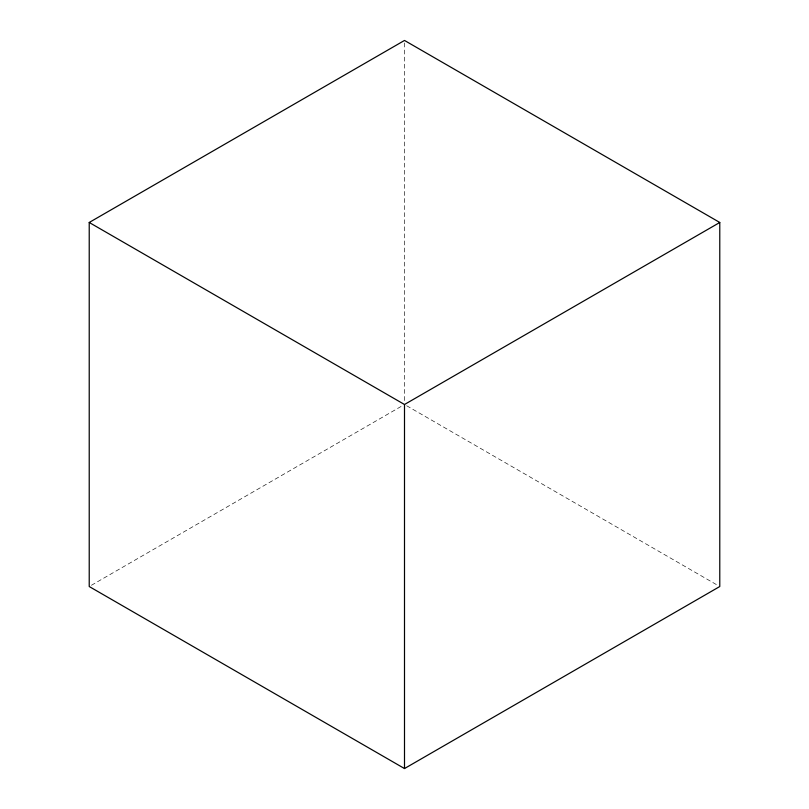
<?xml version="1.0" encoding="UTF-8"?>
<svg xmlns="http://www.w3.org/2000/svg" width="809" height="809" viewBox="0 0 809 809"><rect width="100%" height="100%" fill="white"/><g stroke="black" fill="none" stroke-linecap="round" stroke-linejoin="round"><path stroke-width="0.61" stroke-dasharray="4.04 3.03" d="M91.407 585.271L402.316 405.764M406.684 405.764L717.593 585.271M404.5 42.968L404.5 401.982"/><path stroke-width="1.21" d="M89.223 222.475L404.5 40.45L719.777 222.475L719.777 586.525L404.5 768.55L89.223 586.525L89.223 222.475L404.5 404.5L719.777 222.475M404.5 404.5L404.5 768.55"/></g></svg>
